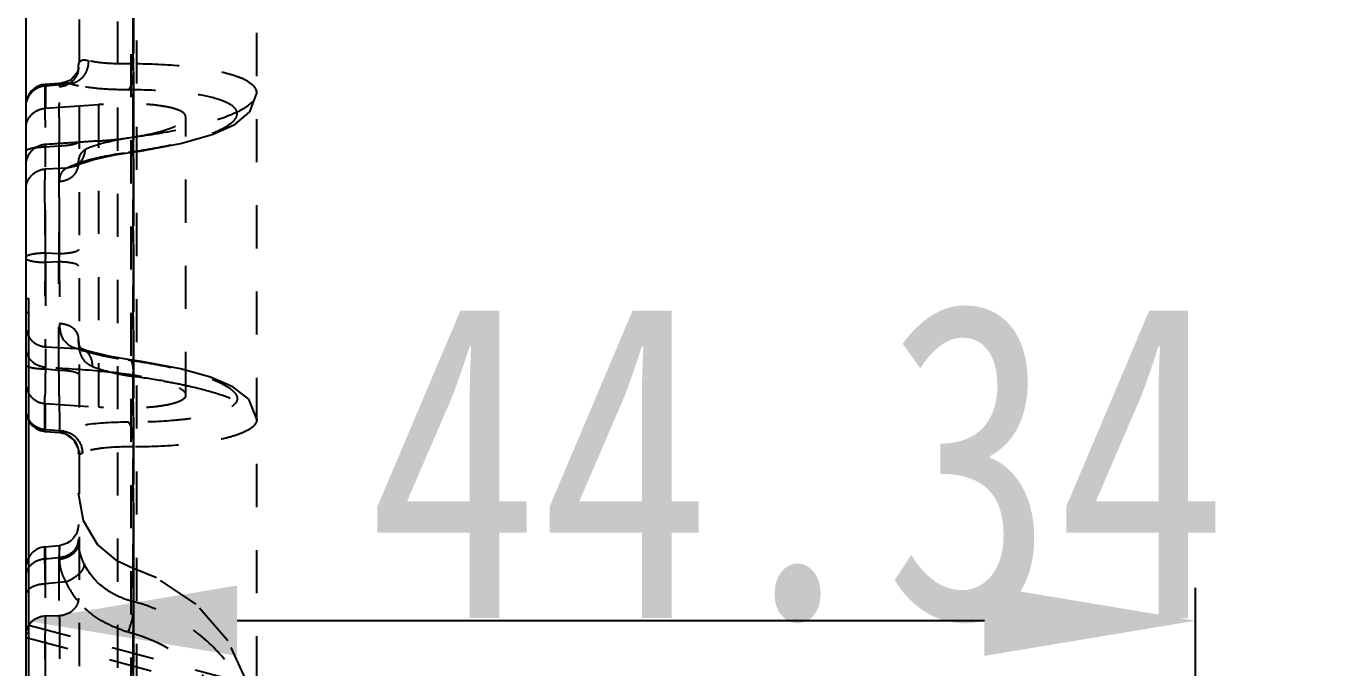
# Model space of a CAD drawing. Header units: millimetres. Extents: x 2673 to 5721, y -10743 to 3474.
# Drawn here: x 4182.7 to 4232.4, y -2019.09 to -1994.78 of the extents above; entities that cross this region are included whole.
import ezdxf

# ---------------------------------------------------------------- set-up
doc = ezdxf.new("R2010")
doc.units = ezdxf.units.MM
doc.header["$LTSCALE"] = 16.335
doc.header["$PDMODE"] = 3
doc.header["$PDSIZE"] = 0.3125
doc.linetypes.add('HIDDEN', pattern=[0.2, 0.1, -0.1])
doc.layers.get('0').update_dxf_attribs({"linetype": 'CONTINUOUS'})
doc.layers.get('Defpoints').update_dxf_attribs({"linetype": 'CONTINUOUS'})
doc.layers.add('DEFAULT_2', color=8, linetype='HIDDEN')
doc.styles.get("Standard").update_dxf_attribs({"font": 'txt', "width": 0.8})
doc.dimstyles.new('ISO-25', dxfattribs={"dimtxt": 12, "dimasz": 8, "dimexe": 1.25, "dimexo": 0.625, "dimgap": 0, "dimtad": 1, "dimdsep": 46, "dimtxsty": 'Standard', "dimcen": 0, "dimclrd": 4, "dimclre": 4, "dimclrt": 6, "dimazin": 0, "dimtfac": 1, "dimtofl": 0, "dimtmove": 0, "dimatfit": 3, "dimfxl": 0, "dimarcsym": 0})

# ---------------------------------------------------------------- blocks, each defined once
blk = doc.blocks.new('*D626')
at = {"color": 4, "lineweight": -2}
for p, q in [((4182.698, -2039.861), (4182.698, -2016.058)), ((4227.039, -2030.806), (4227.039, -2016.058)), ((4219.039, -2017.308), (4190.698, -2017.308))]:
    blk.add_line(p, q, dxfattribs=at)
at = {"color": 4}
for points in [[(4190.698, -2015.975), (4190.698, -2018.641), (4182.698, -2017.308)], [(4219.039, -2015.975), (4219.039, -2018.641), (4227.039, -2017.308)]]:
    blk.add_solid(points, dxfattribs=at)
at = {"layer": 'Defpoints', "color": 0}
for p in [(4182.698, -2017.308), (4227.039, -2031.431), (4182.698, -2040.486)]:
    blk.add_point(p, dxfattribs=at)
at = {"color": 6, "insert": (4211.952, -2011.308), "char_height": 12, "attachment_point": 5}
blk.add_mtext('44.34', dxfattribs=at)

msp = doc.modelspace()

# ---------------------------------------------------------------- linework, layer by layer
at = {"color": 7, "linetype": 'Continuous'}
for p, q in [((4182.698, -2005.095), (4182.698, -1947.8)), ((4182.698, -2005.095), (4182.798, -2005.095)), ((4182.798, -2021.095), (4182.798, -2005.095)), ((4182.698, -2345.761), (4182.698, -2005.629))]:
    msp.add_line(p, q, dxfattribs=at)
at = {"layer": 'DEFAULT_2', "color": 8, "linetype": 'HIDDEN'}
for p, q in [((4186.154, -1821.443), (4186.154, -2230.079)), ((4186.88, -1822.169), (4186.88, -2229.352)), ((4186.667, -1822.682), (4186.667, -2228.84)), ((4184.709, -1824.642), (4184.698, -2236.576)), ((4186.761, -1856.965), (4186.761, -2042.334)), ((4186.761, -2043.333), (4186.761, -1859.109)), ((4191.445, -2189.417), (4191.445, -1863.401)), ((4186.76, -1998.977), (4186.76, -1869.838)), ((4186.761, -2089.762), (4186.761, -1971.862)), ((4186.76, -2120.591), (4186.76, -1976.201)), ((4186.761, -2109.517), (4186.761, -1978.364)), ((4186.761, -1980.186), (4186.761, -2015.269)), ((4186.761, -1980.348), (4186.761, -2024.201)), ((4186.76, -1983.84), (4186.76, -2024.206)), ((4186.761, -2119.504), (4186.761, -1989.589)), ((4183.417, -1996.98), (4183.282, -1997.003)), ((4183.416, -1996.979), (4184.103, -1996.922)), ((4183.417, -1996.979), (4183.417, -1996.979)), ((4184.409, -1996.962), (4183.427, -1997.043)), ((4184.387, -1996.821), (4184.103, -1996.923)), ((4183.427, -1997.043), (4183.427, -1997.886)), ((4183.427, -1997.886), (4184.709, -1997.799)), ((4184.709, -1997.799), (4185.445, -1997.75)), ((4185.444, -1997.75), (4185.444, -2009.218)), ((4188.746, -2008.757), (4188.746, -1998.214)), ((4183.427, -2003.377), (4183.427, -1999.261)), ((4183.427, -1999.349), (4183.938, -1999.306)), ((4183.938, -1999.306), (4183.938, -2003.405)), ((4184.709, -1999.175), (4184.537, -1999.186)), ((4186.571, -1999.552), (4186.622, -1999.564)), ((4186.622, -1999.564), (4186.622, -1999.564)), ((4183.427, -2000.187), (4184.26, -2000.142)), ((4184.26, -2000.142), (4184.59, -2000.062)), ((4184.59, -2000.062), (4184.596, -2000.059)), ((4183.938, -2003.405), (4183.427, -2003.377)), ((4183.427, -2003.736), (4183.424, -2003.598)), ((4183.938, -2003.709), (4183.427, -2003.736)), ((4183.427, -2003.736), (4183.427, -2007.765)), ((4183.938, -2007.807), (4183.938, -2003.709)), ((4182.698, -2005.629), (4182.698, -2005.095)), ((4182.798, -2005.629), (4182.698, -2005.629)), ((4183.427, -2006.927), (4184.611, -2006.991)), ((4184.833, -2007.021), (4184.611, -2006.991)), ((4184.836, -2007.022), (4184.833, -2007.021)), ((4186.622, -2007.415), (4186.57, -2007.427)), ((4186.622, -2007.415), (4186.622, -2007.415)), ((4183.427, -2007.765), (4183.938, -2007.807)), ((4183.427, -2010.07), (4183.427, -2009.08)), ((4183.427, -2009.08), (4185.443, -2009.218)), ((4182.698, -2009.494), (4182.732, -2009.613)), ((4191.444, -2009.664), (4191.444, -2009.67)), ((4183.416, -2010.135), (4183.969, -2010.181)), ((4183.427, -2010.07), (4183.417, -2010.135)), ((4183.417, -2010.135), (4183.417, -2010.135)), ((4184.123, -2010.128), (4183.427, -2010.07)), ((4183.97, -2010.181), (4184.174, -2010.227)), ((4184.664, -2010.787), (4184.682, -2010.953)), ((4182.831, -2014.84), (4182.736, -2015.018)), ((4183.406, -2014.507), (4183.96, -2014.453)), ((4183.406, -2014.507), (4183.406, -2014.507)), ((4184.112, -2014.425), (4183.96, -2014.455)), ((4183.96, -2014.453), (4183.96, -2014.453)), ((4182.736, -2015.018), (4182.698, -2015.147)), ((4183.427, -2014.959), (4183.938, -2014.91)), ((4183.427, -2019.712), (4183.427, -2014.959)), ((4183.938, -2014.91), (4183.938, -2017.126)), ((4186.761, -2015.327), (4186.76, -2016.585)), ((4186.761, -2015.269), (4186.761, -2016.564)), ((4186.763, -2024.503), (4186.761, -2015.327)), ((4184.201, -2015.841), (4183.427, -2015.915)), ((4186.761, -2016.564), (4186.761, -2017.25)), ((4183.938, -2017.126), (4183.427, -2017.138)), ((4186.761, -2017.25), (4186.761, -2022.622)), ((4182.698, -2017.763), (4182.798, -2017.792)), ((4182.798, -2017.477), (4190.992, -2019.671)), ((4182.698, -2017.939), (4190.992, -2020.16))]:
    msp.add_line(p, q, dxfattribs=at)
for points in [[(4184.682, -1996.325), (4184.642, -1996.512), (4184.387, -1996.821)], [(4183.282, -1997.003), (4183.148, -1997.051), (4183.019, -1997.126), (4182.9, -1997.229), (4182.799, -1997.361), (4182.725, -1997.52), (4182.698, -1997.619)], [(4186.622, -1999.564), (4187.021, -1999.507), (4188.544, -1999.221), (4189.748, -1998.88), (4190.605, -1998.5), (4191.185, -1998.024), (4191.445, -1997.311)], [(4184.59, -2000.062), (4184.739, -1999.994), (4185.261, -1999.824), (4186.06, -1999.651), (4186.622, -1999.564)], [(4184.682, -2000.013), (4184.686, -1999.958), (4184.645, -2000.016), (4184.596, -2000.059)], [(4184.833, -2007.021), (4184.756, -2006.983), (4184.721, -2006.917), (4184.682, -2006.585)], [(4186.622, -2007.415), (4185.836, -2007.286), (4185.015, -2007.083), (4184.836, -2007.022)], [(4191.444, -2009.665), (4191.141, -2008.906), (4190.532, -2008.441), (4189.69, -2008.081), (4188.544, -2007.76), (4187.071, -2007.48), (4186.622, -2007.415)], [(4182.732, -2009.613), (4182.82, -2009.785), (4182.938, -2009.922), (4183.076, -2010.025), (4183.224, -2010.093), (4183.374, -2010.129), (4183.417, -2010.133)], [(4184.174, -2010.227), (4184.496, -2010.453), (4184.664, -2010.787)], [(4186.76, -2015.325), (4186.16, -2015.055), (4185.404, -2014.422), (4184.875, -2013.528), (4184.682, -2012.47)], [(4184.682, -2013.659), (4184.661, -2013.844), (4184.6, -2014.013), (4184.507, -2014.16), (4184.389, -2014.278), (4184.255, -2014.367), (4184.112, -2014.425)], [(4183.106, -2014.599), (4182.958, -2014.701), (4182.831, -2014.84)], [(4183.406, -2014.509), (4183.264, -2014.535), (4183.106, -2014.599)], [(4191.445, -2021.762), (4191.156, -2019.808), (4190.344, -2018.065), (4189.148, -2016.682), (4187.637, -2015.679), (4186.761, -2015.326)]]:
    msp.add_lwpolyline(points, dxfattribs=at)
for centre, radius, start, end in [((4184.317, -1996.406), 2.452, 359.982, 4.7353), ((4185.234, -1994.274), 2.812, 252.9449, 255.2907), ((4185.447, -1993.455), 3.658, 255.307, 257.9823), ((4186.331, -2004.667), 4.986, 107.6089, 109.2102), ((4296.307, -2001.401), 112.903, 180.03984, 180.5921), ((4318.563, -2001.196), 135.16, 180.58126, 181.01817), ((4184.642, -2007.536), 0.547, 58.4274, 69.2544), ((4338.41, -2010.747), 155.012, 178.89764, 179.29089), ((4085.95, -2009.858), 98.01, 0.68987, 1.19913), ((4188.104, -1998.684), 9.461, 257.2557, 258.1712), ((4188.376, -1997.367), 10.806, 258.1892, 260.0459), ((4188.613, -1996.037), 12.156, 260.0287, 261.2317), ((4183.428, -2034.221), 26.381, 80.2371, 82.7433), ((4058.991, -2010.346), 124.973, 0.42984, 0.76433), ((4185.94, -2014.328), 1.257, 180.0444, 183.264), ((4186.156, -2014.315), 1.474, 183.2885, 187.4977), ((4186.365, -2014.289), 1.685, 187.457, 189.9814), ((4185.365, -2014.989), 1.41, 184.6293, 189.8504), ((4185.639, -2014.942), 1.688, 189.8541, 194.51), ((4186.234, -2014.704), 2.33, 204.6874, 209.2101), ((4187.164, -2014.458), 3.27, 205.0153, 221.059), ((4184.949, -2023.421), 7.073, 72.8904, 75.156), ((4187.655, -2013.633), 4.239, 251.6291, 255.1746)]:
    msp.add_arc(centre, radius, start, end, dxfattribs=at)
for centre, major_axis, start_param, end_param in [((4030.099, -2047.996), (2635.209, 180.283), 1.511167, 1.511589), ((4030.099, -2047.996), (2635.209, 180.283), 1.510822, 1.511102), ((4192.273, -2047.994), (2729.461, -186.731), 7.857473, 7.858213)]:
    msp.add_ellipse(centre, major_axis=major_axis, ratio=0.014471, start_param=start_param, end_param=end_param, dxfattribs=at)
for points, knots in [([(4184.682, -1996.324), (4184.682, -1996.508), (4184.524, -1996.894), (4184.149, -1997.063), (4183.959, -1997.08)], [0, 0, 0, 0, 0.491578, 1, 1, 1, 1]), ([(4184.682, -1996.323), (4184.682, -1996.31), (4184.684, -1996.263), (4184.69, -1996.215), (4184.7, -1996.182)], [0, 0, 0, 0, 0.278885, 1, 1, 1, 1]), ([(4184.7, -1996.182), (4184.71, -1996.15), (4184.744, -1996.086), (4184.813, -1996.06), (4184.847, -1996.056)], [0, 0, 0, 0, 0.500586, 1, 1, 1, 1]), ([(4185.054, -1996.079), (4185.057, -1996.146), (4185.04, -1996.322), (4184.945, -1996.592), (4184.798, -1996.757), (4184.714, -1996.821)], [0, 0, 0, 0, 0.238382, 0.622806, 1, 1, 1, 1]), ([(4184.847, -1996.056), (4184.861, -1996.054), (4184.931, -1996.05), (4185.001, -1996.065), (4185.054, -1996.079)], [0, 0, 0, 0, 0.208036, 1, 1, 1, 1]), ([(4186.762, -1996.204), (4186.432, -1996.212), (4185.861, -1996.204), (4185.289, -1996.141), (4185.055, -1996.079)], [0, 0, 0, 0, 0.576458, 1, 1, 1, 1]), ([(4186.571, -1997.188), (4186.603, -1997.165), (4186.663, -1997.075), (4186.748, -1996.816), (4186.769, -1996.578), (4186.769, -1996.407)], [0, 0, 0, 0, 0.145121, 0.375943, 1, 1, 1, 1]), ([(4191.445, -1997.311), (4191.445, -1997.129), (4191.137, -1996.862), (4190.672, -1996.671), (4190.112, -1996.51), (4189.427, -1996.385), (4188.296, -1996.249), (4187.392, -1996.21), (4186.76, -1996.204)], [0, 0, 0, 0, 0.109615, 0.199261, 0.314887, 0.455846, 0.619372, 1, 1, 1, 1]), ([(4183.417, -1996.98), (4183.413, -1996.981), (4183.414, -1997.002), (4183.408, -1997.03), (4183.408, -1997.086), (4183.406, -1997.159), (4183.405, -1997.254), (4183.404, -1997.418), (4183.404, -1997.669), (4183.407, -1998.018), (4183.412, -1998.423), (4183.418, -1998.873), (4183.424, -1999.186), (4183.427, -1999.349)], [0, 0, 0, 0, 0.005179, 0.019123, 0.041802, 0.073103, 0.112901, 0.161031, 0.28136, 0.430343, 0.602984, 0.794489, 1, 1, 1, 1]), ([(4183.424, -1997.013), (4183.423, -1997.004), (4183.42, -1996.997), (4183.42, -1996.98), (4183.417, -1996.98)], [0, 0, 0, 0, 0.742008, 1, 1, 1, 1]), ([(4184.103, -1996.922), (4184.063, -1996.925), (4183.973, -1996.95), (4183.958, -1997.041), (4183.959, -1997.08)], [0, 0, 0, 0, 0.506661, 1, 1, 1, 1]), ([(4184.409, -1996.962), (4184.388, -1996.957), (4184.314, -1996.94), (4184.24, -1996.927), (4184.186, -1996.922)], [0, 0, 0, 0, 0.2818, 1, 1, 1, 1]), ([(4184.714, -1996.821), (4184.69, -1996.84), (4184.597, -1996.902), (4184.49, -1996.947), (4184.409, -1996.962)], [0, 0, 0, 0, 0.267194, 1, 1, 1, 1]), ([(4182.842, -1997.356), (4182.824, -1997.379), (4182.759, -1997.475), (4182.716, -1997.585), (4182.698, -1997.669)], [0, 0, 0, 0, 0.257855, 1, 1, 1, 1]), ([(4183.427, -1997.043), (4183.317, -1997.051), (4183.093, -1997.113), (4182.912, -1997.263), (4182.842, -1997.356)], [0, 0, 0, 0, 0.484307, 1, 1, 1, 1]), ([(4183.938, -1999.306), (4183.969, -1999.063), (4183.963, -1998.6), (4183.947, -1997.97), (4183.961, -1997.475), (4183.982, -1997.19), (4183.959, -1997.08)], [0, 0, 0, 0, 0.330662, 0.620601, 0.849147, 1, 1, 1, 1]), ([(4186.571, -1997.188), (4186.221, -1997.187), (4185.59, -1997.168), (4184.961, -1997.092), (4184.686, -1997.033)], [0, 0, 0, 0, 0.554244, 1, 1, 1, 1]), ([(4190.682, -1997.994), (4190.655, -1997.926), (4190.531, -1997.791), (4190.111, -1997.563), (4189.292, -1997.36), (4188.047, -1997.217), (4187.094, -1997.188), (4186.571, -1997.188)], [0, 0, 0, 0, 0.051055, 0.122061, 0.333709, 0.63395, 1, 1, 1, 1]), ([(4186.762, -1998.977), (4187.396, -1998.895), (4188.3, -1998.748), (4189.427, -1998.478), (4190.114, -1998.269), (4190.677, -1998.042), (4191.141, -1997.79), (4191.445, -1997.503), (4191.445, -1997.311)], [0, 0, 0, 0, 0.374427, 0.536641, 0.678449, 0.7961, 0.887655, 1, 1, 1, 1]), ([(4182.789, -1998.272), (4182.854, -1998.162), (4183.043, -1997.973), (4183.298, -1997.895), (4183.427, -1997.886)], [0, 0, 0, 0, 0.49618, 1, 1, 1, 1]), ([(4188.746, -1998.214), (4188.747, -1998.097), (4188.492, -1997.95), (4188.166, -1997.858), (4187.75, -1997.782), (4187.258, -1997.735), (4186.477, -1997.703), (4185.865, -1997.721), (4185.445, -1997.75)], [0, 0, 0, 0, 0.102728, 0.196255, 0.31791, 0.464477, 0.63119, 1, 1, 1, 1]), ([(4186.571, -1999.552), (4186.877, -1999.51), (4187.466, -1999.42), (4188.302, -1999.255), (4189.039, -1999.071), (4189.657, -1998.873), (4190.142, -1998.666), (4190.48, -1998.455), (4190.694, -1998.238), (4190.707, -1998.058), (4190.682, -1997.994)], [0, 0, 0, 0, 0.201136, 0.387542, 0.553721, 0.695313, 0.809333, 0.895201, 0.955038, 1, 1, 1, 1]), ([(4186.782, -1998.975), (4187.052, -1998.932), (4187.535, -1998.839), (4188.089, -1998.682), (4188.43, -1998.534), (4188.624, -1998.422), (4188.746, -1998.296), (4188.746, -1998.214)], [0, 0, 0, 0, 0.377848, 0.679618, 0.795707, 0.886654, 1, 1, 1, 1]), ([(4184.938, -1999.448), (4185.17, -1999.327), (4185.78, -1999.148), (4186.396, -1999.031), (4186.76, -1998.977)], [0, 0, 0, 0, 0.414559, 1, 1, 1, 1]), ([(4185.444, -1999.125), (4185.558, -1999.117), (4186.006, -1999.082), (4186.452, -1999.028), (4186.782, -1998.975)], [0, 0, 0, 0, 0.254803, 1, 1, 1, 1]), ([(4186.621, -1999.562), (4186.69, -1999.551), (4186.77, -1999.295), (4186.767, -1999.114), (4186.761, -1998.977)], [0, 0, 0, 0, 0.337714, 1, 1, 1, 1]), ([(4183.427, -1999.261), (4183.257, -1999.273), (4182.919, -1999.404), (4182.732, -1999.717), (4182.698, -1999.88)], [0, 0, 0, 0, 0.505332, 1, 1, 1, 1]), ([(4182.698, -1999.482), (4182.722, -1999.457), (4182.813, -1999.42), (4183.054, -1999.364), (4183.271, -1999.351), (4183.427, -1999.349)], [0, 0, 0, 0, 0.139706, 0.375771, 1, 1, 1, 1]), ([(4183.938, -1999.306), (4184.031, -1999.305), (4184.208, -1999.297), (4184.445, -1999.261), (4184.599, -1999.225), (4184.682, -1999.166), (4184.682, -1999.14)], [0, 0, 0, 0, 0.356471, 0.68014, 0.899938, 1, 1, 1, 1]), ([(4184.595, -2000.058), (4184.7, -2000), (4184.876, -1999.813), (4184.935, -1999.569), (4184.937, -1999.448)], [0, 0, 0, 0, 0.498222, 1, 1, 1, 1]), ([(4184.682, -2000.015), (4184.682, -1999.894), (4184.704, -1999.672), (4184.856, -1999.492), (4184.941, -1999.448)], [0, 0, 0, 0, 0.556968, 1, 1, 1, 1]), ([(4184.26, -2000.142), (4184.291, -2000.126), (4184.43, -2000.056), (4184.576, -1999.999), (4184.69, -1999.959)], [0, 0, 0, 0, 0.220755, 1, 1, 1, 1]), ([(4184.822, -1999.915), (4184.945, -1999.876), (4185.519, -1999.716), (4186.107, -1999.615), (4186.571, -1999.552)], [0, 0, 0, 0, 0.215271, 1, 1, 1, 1]), ([(4182.698, -2000.813), (4182.733, -2000.646), (4182.921, -2000.33), (4183.26, -2000.198), (4183.427, -2000.187)], [0, 0, 0, 0, 0.504949, 1, 1, 1, 1]), ([(4183.41, -2000.646), (4183.411, -2000.595), (4183.415, -2000.442), (4183.418, -2000.289), (4183.427, -2000.187)], [0, 0, 0, 0, 0.332409, 1, 1, 1, 1]), ([(4183.985, -2000.437), (4183.98, -2000.453), (4183.961, -2000.522), (4183.955, -2000.595), (4183.957, -2000.649)], [0, 0, 0, 0, 0.236905, 1, 1, 1, 1]), ([(4183.957, -2000.66), (4184.05, -2000.653), (4184.236, -2000.608), (4184.545, -2000.437), (4184.682, -2000.176), (4184.682, -2000.015)], [0, 0, 0, 0, 0.268627, 0.538279, 1, 1, 1, 1]), ([(4184.26, -2000.142), (4184.197, -2000.171), (4184.078, -2000.248), (4184.007, -2000.373), (4183.985, -2000.437)], [0, 0, 0, 0, 0.507638, 1, 1, 1, 1]), ([(4183.404, -2001.479), (4183.404, -2001.4), (4183.404, -2001.122), (4183.406, -2000.844), (4183.41, -2000.646)], [0, 0, 0, 0, 0.285142, 1, 1, 1, 1]), ([(4183.961, -2001.493), (4183.959, -2001.34), (4183.946, -2001.059), (4183.943, -2000.776), (4183.957, -2000.649)], [0, 0, 0, 0, 0.545436, 1, 1, 1, 1]), ([(4183.956, -2002.561), (4183.955, -2002.467), (4183.955, -2002.111), (4183.965, -2001.756), (4183.961, -2001.493)], [0, 0, 0, 0, 0.263429, 1, 1, 1, 1]), ([(4183.938, -2003.709), (4183.95, -2003.615), (4183.979, -2003.233), (4183.96, -2002.849), (4183.956, -2002.561)], [0, 0, 0, 0, 0.246533, 1, 1, 1, 1]), ([(4183.427, -2003.377), (4183.271, -2003.379), (4183.054, -2003.393), (4182.813, -2003.448), (4182.722, -2003.485), (4182.698, -2003.51)], [0, 0, 0, 0, 0.624229, 0.860294, 1, 1, 1, 1]), ([(4183.427, -2003.377), (4183.419, -2003.766), (4183.409, -2004.517), (4183.401, -2005.546), (4183.409, -2006.339), (4183.413, -2006.772), (4183.427, -2006.927)], [0, 0, 0, 0, 0.329039, 0.634296, 0.869104, 1, 1, 1, 1]), ([(4184.682, -2003.239), (4184.682, -2003.266), (4184.596, -2003.322), (4184.445, -2003.361), (4184.208, -2003.394), (4184.032, -2003.403), (4183.938, -2003.405)], [0, 0, 0, 0, 0.102987, 0.319272, 0.641581, 1, 1, 1, 1]), ([(4183.938, -2003.405), (4183.943, -2003.64), (4183.957, -2004.521), (4183.964, -2005.402), (4183.96, -2006.048)], [0, 0, 0, 0, 0.267162, 1, 1, 1, 1]), ([(4183.427, -2003.736), (4183.271, -2003.734), (4183.054, -2003.721), (4182.813, -2003.665), (4182.722, -2003.628), (4182.698, -2003.603)], [0, 0, 0, 0, 0.624229, 0.860294, 1, 1, 1, 1]), ([(4184.682, -2003.875), (4184.682, -2003.849), (4184.599, -2003.79), (4184.445, -2003.754), (4184.208, -2003.718), (4184.031, -2003.71), (4183.938, -2003.709)], [0, 0, 0, 0, 0.100062, 0.31986, 0.643529, 1, 1, 1, 1]), ([(4182.698, -2006.301), (4182.733, -2006.468), (4182.921, -2006.783), (4183.26, -2006.915), (4183.427, -2006.927)], [0, 0, 0, 0, 0.504949, 1, 1, 1, 1]), ([(4183.96, -2006.048), (4183.953, -2006.258), (4184.013, -2006.59), (4184.321, -2006.881), (4184.51, -2006.959), (4184.611, -2006.991)], [0, 0, 0, 0, 0.509605, 0.743396, 1, 1, 1, 1]), ([(4184.682, -2006.585), (4184.682, -2006.446), (4184.528, -2006.222), (4184.234, -2006.092), (4184.053, -2006.054), (4183.96, -2006.048)], [0, 0, 0, 0, 0.432408, 0.711838, 1, 1, 1, 1]), ([(4184.706, -2006.939), (4184.702, -2006.911), (4184.687, -2006.794), (4184.682, -2006.675), (4184.682, -2006.585)], [0, 0, 0, 0, 0.238927, 1, 1, 1, 1]), ([(4184.81, -2007.304), (4184.797, -2007.277), (4184.748, -2007.16), (4184.72, -2007.035), (4184.706, -2006.939)], [0, 0, 0, 0, 0.234971, 1, 1, 1, 1]), ([(4183.427, -2007.707), (4183.3, -2007.698), (4183.049, -2007.621), (4182.862, -2007.436), (4182.796, -2007.329)], [0, 0, 0, 0, 0.502513, 1, 1, 1, 1]), ([(4184.611, -2006.991), (4184.891, -2007.093), (4185.541, -2007.265), (4186.201, -2007.377), (4186.57, -2007.427)], [0, 0, 0, 0, 0.444605, 1, 1, 1, 1]), ([(4185.214, -2007.677), (4185.127, -2007.644), (4184.961, -2007.546), (4184.851, -2007.388), (4184.81, -2007.304)], [0, 0, 0, 0, 0.498749, 1, 1, 1, 1]), ([(4185.143, -2007.321), (4185.131, -2007.295), (4185.079, -2007.196), (4184.998, -2007.113), (4184.928, -2007.07)], [0, 0, 0, 0, 0.261425, 1, 1, 1, 1]), ([(4186.57, -2007.427), (4187.128, -2007.503), (4187.925, -2007.637), (4188.918, -2007.877), (4189.524, -2008.062), (4190.014, -2008.255), (4190.378, -2008.456), (4190.62, -2008.652), (4190.715, -2008.85), (4190.686, -2008.992), (4190.596, -2009.131), (4190.376, -2009.283), (4190.012, -2009.43), (4189.521, -2009.558), (4188.915, -2009.659), (4187.92, -2009.763), (4187.125, -2009.788), (4186.57, -2009.787)], [0, 0, 0, 0, 0.189662, 0.272207, 0.343837, 0.403079, 0.449449, 0.483305, 0.507275, 0.518277, 0.530486, 0.562106, 0.606028, 0.662906, 0.732381, 0.813047, 1, 1, 1, 1]), ([(4186.76, -2008.051), (4186.77, -2007.905), (4186.767, -2007.703), (4186.712, -2007.486), (4186.651, -2007.419), (4186.622, -2007.415)], [0, 0, 0, 0, 0.650029, 0.871647, 1, 1, 1, 1]), ([(4182.698, -2007.632), (4182.703, -2007.636), (4182.729, -2007.658), (4182.761, -2007.672), (4182.786, -2007.681)], [0, 0, 0, 0, 0.188199, 1, 1, 1, 1]), ([(4182.786, -2007.681), (4182.876, -2007.714), (4183.091, -2007.749), (4183.306, -2007.763), (4183.427, -2007.765)], [0, 0, 0, 0, 0.442944, 1, 1, 1, 1]), ([(4183.938, -2007.807), (4184.032, -2007.809), (4184.208, -2007.818), (4184.445, -2007.851), (4184.596, -2007.891), (4184.682, -2007.946), (4184.682, -2007.973)], [0, 0, 0, 0, 0.358418, 0.680726, 0.897011, 1, 1, 1, 1]), ([(4185.214, -2007.677), (4185.271, -2007.699), (4185.534, -2007.793), (4185.804, -2007.863), (4186.017, -2007.912)], [0, 0, 0, 0, 0.218934, 1, 1, 1, 1]), ([(4185.446, -2007.845), (4186.066, -2007.887), (4186.933, -2007.991), (4187.95, -2008.242), (4188.354, -2008.394), (4188.508, -2008.485)], [0, 0, 0, 0, 0.592766, 0.829117, 1, 1, 1, 1]), ([(4187.901, -2008.222), (4187.985, -2008.237), (4188.306, -2008.294), (4188.625, -2008.359), (4188.861, -2008.411)], [0, 0, 0, 0, 0.259362, 1, 1, 1, 1]), ([(4188.861, -2008.411), (4189.224, -2008.493), (4189.868, -2008.658), (4190.6, -2008.923), (4191.037, -2009.16), (4191.296, -2009.347), (4191.442, -2009.541), (4191.444, -2009.665)], [0, 0, 0, 0, 0.376513, 0.671065, 0.784423, 0.875475, 1, 1, 1, 1]), ([(4182.698, -2008.455), (4182.732, -2008.619), (4182.918, -2008.934), (4183.257, -2009.068), (4183.427, -2009.08)], [0, 0, 0, 0, 0.496444, 1, 1, 1, 1]), ([(4183.404, -2009.648), (4183.404, -2009.59), (4183.405, -2009.317), (4183.407, -2009.044), (4183.41, -2008.829)], [0, 0, 0, 0, 0.211048, 1, 1, 1, 1]), ([(4188.746, -2008.757), (4188.746, -2008.874), (4188.492, -2009.021), (4188.165, -2009.112), (4187.748, -2009.187), (4187.256, -2009.234), (4186.475, -2009.265), (4185.863, -2009.246), (4185.443, -2009.218)], [0, 0, 0, 0, 0.102646, 0.196271, 0.318074, 0.464777, 0.631554, 1, 1, 1, 1]), ([(4188.508, -2008.485), (4188.544, -2008.506), (4188.644, -2008.57), (4188.746, -2008.676), (4188.746, -2008.757)], [0, 0, 0, 0, 0.337537, 1, 1, 1, 1]), ([(4183.96, -2009.408), (4183.96, -2009.458), (4183.961, -2009.628), (4183.961, -2009.799), (4183.96, -2009.919)], [0, 0, 0, 0, 0.294382, 1, 1, 1, 1]), ([(4183.427, -2010.07), (4183.26, -2010.059), (4182.921, -2009.927), (4182.733, -2009.611), (4182.698, -2009.444)], [0, 0, 0, 0, 0.495051, 1, 1, 1, 1]), ([(4183.417, -2010.133), (4183.414, -2010.132), (4183.414, -2010.118), (4183.41, -2010.097), (4183.409, -2010.056), (4183.406, -2009.976), (4183.404, -2009.837), (4183.404, -2009.718), (4183.404, -2009.648)], [0, 0, 0, 0, 0.018793, 0.068311, 0.14866, 0.259518, 0.571302, 1, 1, 1, 1]), ([(4183.96, -2009.919), (4183.96, -2009.948), (4183.958, -2010.029), (4183.959, -2010.11), (4183.953, -2010.162)], [0, 0, 0, 0, 0.358661, 1, 1, 1, 1]), ([(4186.57, -2009.787), (4186.063, -2009.787), (4185.365, -2009.812), (4184.549, -2009.959), (4184.24, -2010.063), (4184.123, -2010.128)], [0, 0, 0, 0, 0.611377, 0.838254, 1, 1, 1, 1]), ([(4186.76, -2010.724), (4186.773, -2010.527), (4186.763, -2010.244), (4186.674, -2009.934), (4186.61, -2009.816), (4186.57, -2009.787)], [0, 0, 0, 0, 0.608356, 0.848599, 1, 1, 1, 1]), ([(4191.444, -2009.67), (4191.443, -2009.848), (4191.13, -2010.103), (4190.67, -2010.284), (4190.109, -2010.438), (4189.425, -2010.556), (4188.294, -2010.684), (4187.392, -2010.72), (4186.76, -2010.724)], [0, 0, 0, 0, 0.107475, 0.196909, 0.312638, 0.453949, 0.61804, 1, 1, 1, 1]), ([(4183.953, -2010.162), (4184.078, -2010.173), (4184.331, -2010.26), (4184.518, -2010.454), (4184.581, -2010.569)], [0, 0, 0, 0, 0.489556, 1, 1, 1, 1]), ([(4183.969, -2010.181), (4183.988, -2010.182), (4184.042, -2010.163), (4184.091, -2010.142), (4184.123, -2010.128)], [0, 0, 0, 0, 0.354338, 1, 1, 1, 1]), ([(4184.123, -2010.128), (4184.314, -2010.154), (4184.686, -2010.364), (4184.83, -2010.764), (4184.828, -2010.959)], [0, 0, 0, 0, 0.495815, 1, 1, 1, 1]), ([(4184.581, -2010.569), (4184.597, -2010.6), (4184.654, -2010.721), (4184.682, -2010.855), (4184.682, -2010.953)], [0, 0, 0, 0, 0.260558, 1, 1, 1, 1]), ([(4186.76, -2010.724), (4186.361, -2010.716), (4185.81, -2010.728), (4185.166, -2010.832), (4184.921, -2010.908), (4184.828, -2010.959)], [0, 0, 0, 0, 0.611684, 0.838185, 1, 1, 1, 1]), ([(4184.83, -2010.959), (4184.809, -2010.971), (4184.773, -2010.988), (4184.725, -2011.005), (4184.685, -2010.991), (4184.682, -2010.966), (4184.682, -2010.954)], [0, 0, 0, 0, 0.393189, 0.649921, 0.812106, 1, 1, 1, 1]), ([(4183.938, -2014.91), (4184.128, -2014.898), (4184.42, -2014.789), (4184.644, -2014.49), (4184.682, -2014.314), (4184.682, -2014.232)], [0, 0, 0, 0, 0.522472, 0.77522, 1, 1, 1, 1]), ([(4184.682, -2014.33), (4184.682, -2014.436), (4184.607, -2014.665), (4184.428, -2014.821), (4184.322, -2014.877)], [0, 0, 0, 0, 0.468401, 1, 1, 1, 1]), ([(4183.404, -2014.583), (4183.404, -2014.564), (4183.402, -2014.538), (4183.406, -2014.518), (4183.404, -2014.509), (4183.406, -2014.509)], [0, 0, 0, 0, 0.748884, 0.935975, 1, 1, 1, 1]), ([(4183.427, -2015.915), (4183.423, -2015.76), (4183.415, -2015.316), (4183.404, -2014.872), (4183.404, -2014.583)], [0, 0, 0, 0, 0.34934, 1, 1, 1, 1]), ([(4183.406, -2014.509), (4183.408, -2014.51), (4183.406, -2014.523), (4183.411, -2014.541), (4183.411, -2014.579), (4183.416, -2014.653), (4183.42, -2014.783), (4183.425, -2014.894), (4183.427, -2014.959)], [0, 0, 0, 0, 0.017294, 0.065936, 0.145692, 0.256246, 0.568463, 1, 1, 1, 1]), ([(4183.938, -2014.91), (4183.953, -2014.845), (4183.969, -2014.732), (4183.966, -2014.6), (4183.959, -2014.525), (4183.954, -2014.486), (4183.956, -2014.468), (4183.955, -2014.453), (4183.958, -2014.453)], [0, 0, 0, 0, 0.430591, 0.742824, 0.854373, 0.93454, 0.982833, 1, 1, 1, 1]), ([(4183.961, -2014.524), (4183.958, -2014.584), (4183.94, -2014.737), (4183.945, -2014.892), (4183.956, -2014.984)], [0, 0, 0, 0, 0.393613, 1, 1, 1, 1]), ([(4183.958, -2014.453), (4183.964, -2014.454), (4183.958, -2014.489), (4183.962, -2014.506), (4183.961, -2014.524)], [0, 0, 0, 0, 0.257842, 1, 1, 1, 1]), ([(4184.89, -2015.143), (4184.866, -2015.093), (4184.788, -2014.912), (4184.731, -2014.721), (4184.706, -2014.581)], [0, 0, 0, 0, 0.279766, 1, 1, 1, 1]), ([(4182.698, -2015.502), (4182.734, -2015.352), (4182.941, -2015.07), (4183.263, -2014.969), (4183.427, -2014.959)], [0, 0, 0, 0, 0.484225, 1, 1, 1, 1]), ([(4184.005, -2015.365), (4184.011, -2015.39), (4184.042, -2015.497), (4184.082, -2015.6), (4184.117, -2015.677)], [0, 0, 0, 0, 0.237731, 1, 1, 1, 1]), ([(4184.89, -2015.143), (4184.894, -2015.169), (4184.887, -2015.307), (4184.804, -2015.429), (4184.729, -2015.508)], [0, 0, 0, 0, 0.194884, 1, 1, 1, 1]), ([(4185.978, -2016.277), (4185.857, -2016.21), (4185.415, -2015.921), (4185.055, -2015.497), (4184.89, -2015.143)], [0, 0, 0, 0, 0.261256, 1, 1, 1, 1]), ([(4184.729, -2015.508), (4184.695, -2015.545), (4184.537, -2015.684), (4184.35, -2015.787), (4184.201, -2015.841)], [0, 0, 0, 0, 0.240926, 1, 1, 1, 1]), ([(4182.784, -2016.131), (4182.774, -2016.141), (4182.739, -2016.177), (4182.711, -2016.22), (4182.698, -2016.254)], [0, 0, 0, 0, 0.276135, 1, 1, 1, 1]), ([(4183.427, -2015.915), (4183.304, -2015.92), (4183.076, -2015.955), (4182.862, -2016.058), (4182.784, -2016.131)], [0, 0, 0, 0, 0.53386, 1, 1, 1, 1]), ([(4186.761, -2016.584), (4186.691, -2016.567), (4186.42, -2016.491), (4186.16, -2016.379), (4185.978, -2016.277)], [0, 0, 0, 0, 0.256422, 1, 1, 1, 1]), ([(4184.682, -2016.449), (4184.682, -2016.531), (4184.644, -2016.707), (4184.42, -2017.005), (4184.128, -2017.115), (4183.938, -2017.126)], [0, 0, 0, 0, 0.22478, 0.477528, 1, 1, 1, 1]), ([(4186.319, -2017.657), (4186.16, -2017.604), (4185.557, -2017.364), (4185.013, -2016.968), (4184.698, -2016.606)], [0, 0, 0, 0, 0.25928, 1, 1, 1, 1]), ([(4186.57, -2017.732), (4186.657, -2017.519), (4186.746, -2017.194), (4186.789, -2016.807), (4186.783, -2016.64), (4186.761, -2016.584)], [0, 0, 0, 0, 0.585723, 0.848322, 1, 1, 1, 1]), ([(4191.424, -2021.769), (4191.374, -2021.205), (4191.093, -2020.074), (4190.16, -2018.567), (4188.769, -2017.371), (4187.633, -2016.847), (4187.029, -2016.661)], [0, 0, 0, 0, 0.23863, 0.481244, 0.734341, 1, 1, 1, 1]), ([(4183.427, -2017.138), (4183.263, -2017.147), (4182.941, -2017.249), (4182.734, -2017.531), (4182.698, -2017.681)], [0, 0, 0, 0, 0.515775, 1, 1, 1, 1]), ([(4183.427, -2017.138), (4183.405, -2017.758), (4183.4, -2019.133), (4183.41, -2020.507), (4183.427, -2021.26)], [0, 0, 0, 0, 0.452008, 1, 1, 1, 1]), ([(4183.938, -2017.126), (4183.978, -2017.294), (4183.951, -2017.697), (4183.96, -2018.347), (4183.961, -2019.098), (4183.942, -2019.626), (4183.959, -2019.896)], [0, 0, 0, 0, 0.187195, 0.429095, 0.706862, 1, 1, 1, 1]), ([(4186.57, -2017.732), (4187.451, -2017.961), (4188.703, -2018.597), (4189.888, -2019.913), (4190.28, -2020.677), (4190.421, -2021.069)], [0, 0, 0, 0, 0.51806, 0.762808, 1, 1, 1, 1])]:
    msp.add_open_spline(points, degree=3, knots=knots, dxfattribs=at)
for points in [[(4184.186, -1996.922), (4184.158, -1996.92), (4184.13, -1996.919), (4184.103, -1996.922)], [(4183.427, -1997.043), (4183.426, -1997.033), (4183.425, -1997.023), (4183.424, -1997.013)], [(4182.698, -1998.505), (4182.715, -1998.423), (4182.747, -1998.343), (4182.789, -1998.272)], [(4182.796, -2007.329), (4182.75, -2007.253), (4182.716, -2007.168), (4182.698, -2007.081)], [(4185.214, -2007.677), (4185.217, -2007.556), (4185.192, -2007.432), (4185.143, -2007.321)], [(4184.322, -2014.877), (4184.254, -2014.913), (4184.182, -2014.941), (4184.107, -2014.959)], [(4183.956, -2014.984), (4183.955, -2015.024), (4183.957, -2015.064), (4183.96, -2015.103)], [(4184.107, -2014.959), (4184.058, -2014.972), (4184.007, -2014.98), (4183.957, -2014.984)]]:
    msp.add_open_spline(points, degree=3, dxfattribs=at)

# ---------------------------------------------------------------- dimensions: what is measured, and where the dimension line sits
dim = msp.add_linear_dim(base=(4182.698, -2017.308), p1=(4227.039, -2031.431), p2=(4182.698, -2040.486), dimstyle='ISO-25', override={"dimfxl": 1.25})
dim.commit()
dim.dimension.update_dxf_attribs({"geometry": '*D626', "text_midpoint": (4211.952, -2017.308), "dimtype": 160})

doc.saveas('drawing.dxf')
